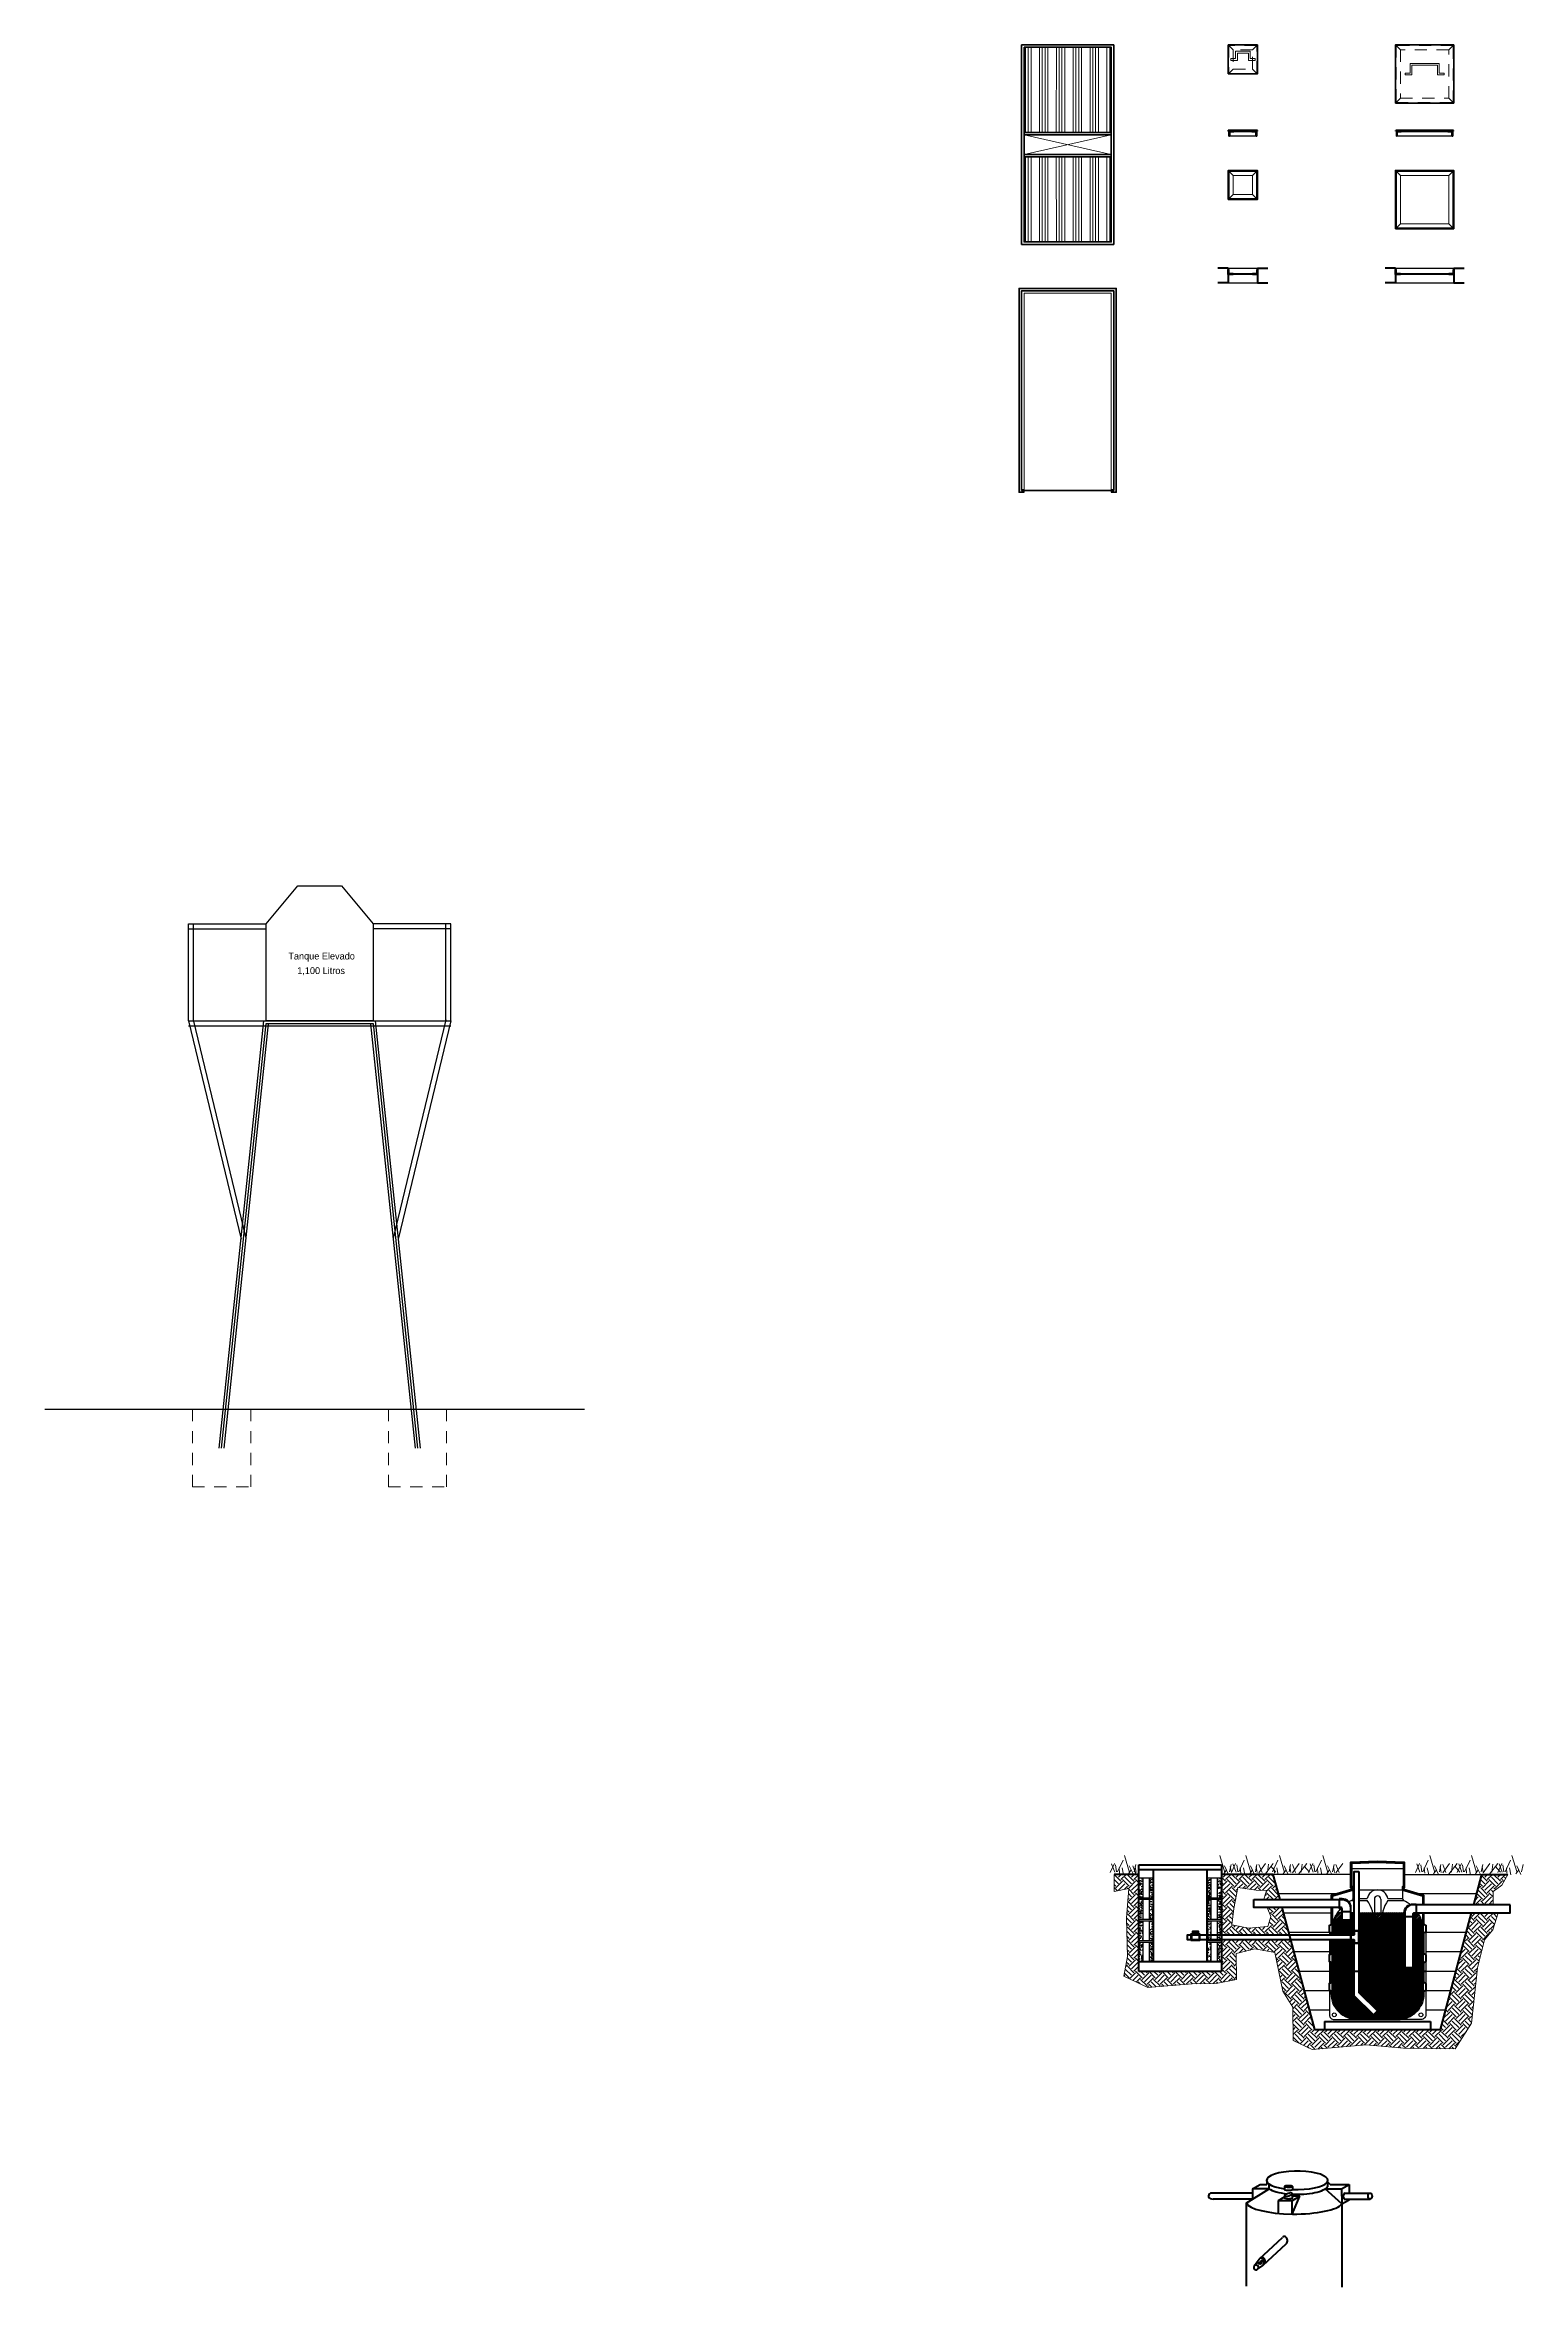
# Model space of a CAD drawing. Header units: millimetres. Extents: x 1147.5 to 1224.1, y 2097.1 to 2139.6.
# Drawn here: x 1188.06 to 1203.27, y 2097.99 to 2121.08 of the extents above; entities that cross this region are included whole.
import ezdxf
from ezdxf.enums import TextEntityAlignment as Align

# ---------------------------------------------------------------- set-up
doc = ezdxf.new("R2010")
doc.units = ezdxf.units.MM
doc.linetypes.add('HIDDEN2', pattern=[0.1875, 0.125, -0.0625])
for name, color, linetype, lineweight in [('1 ACHURADO', 9, 'Continuous', 5), ('1 Cotas', 5, 'Continuous', 9), ('1 MUEBLES', 1, 'Continuous', 35), ('1 PAREDES', 7, 'Continuous', 50), ('1 proyecciones', 8, 'HIDDEN2', 5), ('ACHU', 8, 'Continuous', 5), ('G-achurado', 8, 'Continuous', 0), ('Muebles fijos', 1, 'Continuous', 30), ('paredes', 7, 'Continuous', 40)]:
    doc.layers.add(name, color=color, linetype=linetype, lineweight=lineweight)
doc.layers.add('1 CIMENTACION', color=5, linetype='Continuous')
doc.layers.add('Stock Tanks', color=5, linetype='Continuous')
doc.layers.add('1 view', color=4, linetype='Continuous', lineweight=5, plot=False)
doc.styles.add('RomanS', font='stylu.ttf')

# ---------------------------------------------------------------- blocks, each defined once
blk = doc.blocks.new('bq5')
h = blk.add_hatch()
h.set_pattern_fill('AR-CONC', color=256, scale=0.008)
h.set_pattern_definition([(50, (2.310297, 12.091095), (0.05738081, -0.00502017), [0.006, -0.066]), (355, (2.3103, 12.091095), (-0.0111001, 0.06017537), [0.0048, -0.0528]), (100.45144, (2.31508, 12.090677), (0.0462807, 0.0551552), [0.00509922, -0.05609137]), (46.1842, (2.3103, 12.107095), (0.0853793, -0.01324154), [0.009, -0.099]), (96.6356, (2.31741, 12.10599), (0.07477296, 0.0779295), [0.0076488, -0.0841371]), (351.1842, (2.3103, 12.107095), (0.07477296, 0.0779295), [0.0072, -0.0792]), (21, (2.318297, 12.103095), (0.04775256, -0.03220951), [0.006, -0.066]), (326, (2.3183, 12.103095), (0.01946523, 0.058012), [0.0048, -0.0528]), (71.45144, (2.322277, 12.10041), (0.0672178, 0.0258025), [0.00509922, -0.05609137]), (37.5, (2.310297, 12.091095), (0.00097279, 0.02663151), [0, -0.05216, 0, -0.0536, 0, -0.053]), (7.5, (2.310297, 12.091095), (0.02104556, 0.03155294), [0, -0.03056, 0, -0.05096, 0, -0.0202]), (327.5, (2.292457, 12.091095), (0.042705795, -0.00180439), [0, -0.02, 0, -0.0624, 0, -0.0828]), (317.5, (2.284457, 12.091095), (0.04665489, 0.0080084), [0, -0.026, 0, -0.04144, 0, -0.0588])])
h.paths.add_polyline_path([(0.04, 0.2), (0, 0.2), (0, 0), (0.04, 0)])
h.paths.add_polyline_path([(0.15, 0.2), (0.11, 0.2), (0.11, 0), (0.15, 0)])
for p, q in [((0.15, 0.2), (0, 0.2)), ((0, 0.2), (0, 0)), ((0, 0), (0.15, 0)), ((0.04, 0.2), (0.04, 0)), ((0.11, 0), (0.11, 0.2)), ((0.15, 0), (0.15, 0.2))]:
    blk.add_line(p, q)
blk = doc.blocks.new('*U385')
blk.add_blockref('bq5', (-0.0625, -0.1))
blk = doc.blocks.new('*U386')
at = {"color": 0, "linetype": 'ByBlock', "lineweight": -2, "transparency": 16777216}
for p in [(0, 0.66), (0, 0.44), (0, 0.22), (0, 0)]:
    blk.add_blockref('*U385', p, dxfattribs=at)
blk = doc.blocks.new('*U387')
blk.add_blockref('bq5', (-0.0625, -0.1))
blk = doc.blocks.new('*U388')
at = {"color": 0, "linetype": 'ByBlock', "lineweight": -2, "transparency": 16777216}
for p in [(0, 0.66), (0, 0.44), (0, 0.22), (0, 0)]:
    blk.add_blockref('*U387', p, dxfattribs=at)

msp = doc.modelspace()

# ---------------------------------------------------------------- hatches: boundary and pattern name
at = {"layer": '1 ACHURADO'}
h = msp.add_hatch(dxfattribs=at)
h.set_pattern_fill('ANSI34', color=256, scale=0.0091, angle=45)
h.set_pattern_definition([(90, (-301573.31926, -1566543.45075), (-0.173355, 1e-17), []), (90, (-301573.29037, -1566543.42185), (-0.173355, 1e-17), []), (90, (-301573.26148, -1566543.39296), (-0.173355, 1e-17), []), (90, (-301573.23259, -1566543.36407), (-0.173355, 1e-17), [])])
h.paths.add_polyline_path([(1198.1368, 2121.0542), (1198.1368, 2120.1777), (1199.0352, 2120.1777), (1199.0352, 2121.0542)])
h.paths.add_polyline_path([(1198.1368, 2119.0504), (1199.0352, 2119.0504), (1199.0352, 2119.9269), (1198.1368, 2119.9269)])
at = {"layer": '1 PAREDES'}
h = msp.add_hatch(dxfattribs=at)
h.set_pattern_fill('ANSI31', color=8, scale=0.005)
edge = h.paths.add_edge_path()
edge.add_line((1201.5355, 2101.8482), (1201.4967, 2101.8482))
edge.add_line((1201.4967, 2101.8482), (1201.4967, 2101.7723))
edge.add_line((1201.4967, 2101.7723), (1201.4098, 2101.7723))
edge.add_line((1201.4098, 2101.7723), (1201.4098, 2101.8482))
edge.add_line((1201.4098, 2101.8482), (1201.3628, 2101.8482))
edge.add_arc((1201.6734, 2101.6363), 0.376, 145.68966, 163.95361)
edge.add_line((1201.312, 2101.7402), (1201.5355, 2101.7402))
edge.add_line((1201.5355, 2101.7402), (1201.5355, 2101.8482))
edge = h.paths.add_edge_path()
edge.add_line((1201.7269, 2101.8482), (1201.5818, 2101.8482))
edge.add_line((1201.5818, 2101.8482), (1201.5818, 2101.7402))
edge.add_line((1201.5818, 2101.7402), (1201.7425, 2101.7402))
edge.add_arc((1201.2957, 2101.7308), 0.4469, 1.20299, 15.22901)
edge = h.paths.add_edge_path(flags=17)
edge.add_line((1201.7425, 2101.8482), (1201.7269, 2101.8482))
edge.add_arc((1201.2957, 2101.7308), 0.4469, 1.20299, 15.22901, ccw=False)
edge.add_line((1201.7425, 2101.7402), (1201.7425, 2101.8482))
h.paths.add_polyline_path([(1201.8097, 2101.8482), (1201.7425, 2101.8482), (1201.7425, 2101.7402), (1201.8097, 2101.7402)])
edge = h.paths.add_edge_path()
edge.add_line((1201.8253, 2101.8482), (1201.8097, 2101.8482))
edge.add_line((1201.8097, 2101.8482), (1201.8097, 2101.7402))
edge.add_arc((1202.2566, 2101.7308), 0.4469, 164.77099, 178.80012, ccw=False)
edge = h.paths.add_edge_path()
edge.add_line((1202.0505, 2101.8482), (1201.8253, 2101.8482))
edge.add_arc((1202.2566, 2101.7308), 0.4469, 164.77099, 178.79701)
edge.add_line((1201.8097, 2101.7402), (1202.0555, 2101.7402))
edge.add_line((1202.0555, 2101.7402), (1202.0555, 2101.8065))
edge.add_line((1202.0555, 2101.8065), (1202.0505, 2101.8065))
edge.add_line((1202.0505, 2101.8065), (1202.0505, 2101.8482))
edge = h.paths.add_edge_path()
edge.add_line((1202.1904, 2101.8469), (1202.1715, 2101.8469))
edge.add_line((1202.1715, 2101.8469), (1202.1715, 2101.8419))
edge.add_line((1202.1715, 2101.8419), (1202.1538, 2101.8419))
edge.add_arc((1202.1533, 2101.836), 0.00587, 84.8791, 180)
edge.add_line((1202.1474, 2101.836), (1202.1474, 2101.8065))
edge.add_line((1202.1474, 2101.8065), (1202.1424, 2101.8065))
edge.add_line((1202.1424, 2101.8065), (1202.1424, 2101.7402))
edge.add_line((1202.1424, 2101.7402), (1202.2402, 2101.7402))
edge.add_arc((1201.8789, 2101.6363), 0.376, 16.04666, 34.05724)
h = msp.add_hatch(dxfattribs=at)
h.set_pattern_fill('ANSI31', color=8, scale=0.005)
h.paths.add_polyline_path([(1201.5355, 2101.7402), (1201.312, 2101.7402), (1201.312, 2101.6207), (1201.496, 2101.6207), (1201.496, 2101.6257), (1201.5305, 2101.6257), (1201.5305, 2101.662), (1201.5355, 2101.662)])
h.paths.add_polyline_path([(1201.8097, 2101.2465), (1202.2402, 2101.2465), (1202.2402, 2101.7402), (1202.1424, 2101.7402), (1202.1424, 2101.2842), (1202.0555, 2101.2842), (1202.0555, 2101.7402), (1201.8097, 2101.7402)])
h.paths.add_polyline_path([(1201.7425, 2101.2465), (1201.8097, 2101.2465), (1201.8097, 2101.7402), (1201.7425, 2101.7402)])
h.paths.add_polyline_path([(1201.5818, 2101.2465), (1201.7425, 2101.2465), (1201.7425, 2101.7402), (1201.5818, 2101.7402), (1201.5818, 2101.662), (1201.5868, 2101.662), (1201.5868, 2101.534), (1201.5818, 2101.534)])
h.paths.add_polyline_path([(1201.312, 2101.2465), (1201.5355, 2101.2465), (1201.5355, 2101.534), (1201.5305, 2101.534), (1201.5305, 2101.5636), (1201.496, 2101.5636), (1201.496, 2101.5686), (1201.312, 2101.5686)])
h = msp.add_hatch(dxfattribs=at)
h.set_pattern_fill('NET', color=35, scale=0.005, angle=45)
h.paths.add_polyline_path([(1202.2402, 2101.0165), (1202.2402, 2101.2465), (1201.8097, 2101.2465), (1201.8097, 2100.7565), (1201.9802, 2100.7565, 0.4142136)])
h.paths.add_polyline_path([(1201.8097, 2101.2465), (1201.7425, 2101.2465), (1201.7425, 2100.8692), (1201.7759, 2100.8367), (1201.7425, 2100.8056), (1201.7425, 2100.7565), (1201.7761, 2100.7565), (1201.8097, 2100.7565)])
h.paths.add_polyline_path([(1201.7425, 2101.2465), (1201.5818, 2101.2465), (1201.5818, 2101.0253), (1201.7425, 2100.8692)], flags=17)
h.paths.add_polyline_path([(1201.5355, 2100.9929), (1201.5355, 2101.2465), (1201.312, 2101.2465), (1201.312, 2101.0165, 0.4142136), (1201.572, 2100.7565), (1201.7425, 2100.7565), (1201.7425, 2100.8056), (1201.7325, 2100.7962)])
at = {"layer": 'ACHU'}
h = msp.add_hatch(dxfattribs=at)
h.set_pattern_fill('EARTH', color=256, scale=0.015, angle=45)
h.paths.add_polyline_path([(1200.3248, 2101.1608), (1200.3213, 2101.4283), (1200.5116, 2101.4741), (1200.7195, 2101.4389), (1200.8005, 2101.0412), (1200.9027, 2100.8757), (1200.907, 2100.5329), (1201.1009, 2100.4378), (1201.6577, 2100.4871), (1202.0418, 2100.4519), (1202.5739, 2100.4449), (1202.743, 2100.7088), (1202.803, 2101.2791), (1202.8775, 2101.5692), (1202.962, 2101.6713), (1203.0184, 2101.8469), (1202.7437, 2101.8469), (1202.422, 2100.6465), (1201.1302, 2100.6465), (1200.8831, 2101.5686), (1200.1698, 2101.5686), (1200.1698, 2101.5619), (1200.1698, 2101.2419), (1199.3198, 2101.2419), (1199.3198, 2102.2419), (1199.0654, 2102.2419), (1199.0654, 2102.0654), (1199.2147, 2102.0971), (1199.1901, 2101.7909), (1199.2006, 2101.3967), (1199.1654, 2101.1925), (1199.4121, 2101.0764), (1199.8667, 2101.1151), (1200.1134, 2101.1186)])
h.paths.add_polyline_path([(1200.7941, 2101.901), (1200.6389, 2101.901), (1200.6776, 2101.8084), (1200.6459, 2101.7063), (1200.4486, 2101.6887), (1200.2759, 2101.7239), (1200.297, 2101.8894), (1200.3389, 2102.1077), (1200.5257, 2102.0795), (1200.6314, 2102.076), (1200.6067, 2101.9842), (1200.7718, 2101.9842), (1200.7027, 2102.2419), (1200.1698, 2102.2419), (1200.1698, 2101.6207), (1200.8692, 2101.6207)], flags=17)
h.paths.add_polyline_path([(1203.0537, 2102.1324), (1203.117, 2102.2419), (1202.8495, 2102.2419), (1202.766, 2101.93), (1202.9656, 2101.93), (1202.9656, 2102.0655)])

# ---------------------------------------------------------------- linework, layer by layer
for p, q in [((1200.5264, 2120.1403), (1200.2518, 2120.1403)), ((1200.4819, 2120.1847), (1200.2962, 2120.1847)), ((1202.5437, 2120.1403), (1201.9754, 2120.1403)), ((1202.4992, 2120.1847), (1202.0199, 2120.1847)), ((1200.2391, 2118.7795), (1200.5391, 2118.7795)), ((1201.9596, 2118.7795), (1202.5596, 2118.7795)), ((1200.2391, 2118.6295), (1200.5391, 2118.6295)), ((1200.4883, 2118.7224), (1200.2899, 2118.7224)), ((1200.4883, 2118.716), (1200.2899, 2118.716)), ((1201.9596, 2118.6295), (1202.5596, 2118.6295)), ((1202.5088, 2118.7224), (1202.0104, 2118.7224)), ((1202.5088, 2118.716), (1202.0104, 2118.716)), ((1189.5358, 2111.0293), (1189.5358, 2112.0293)), ((1189.5358, 2112.0293), (1190.3358, 2112.0293)), ((1189.5358, 2111.9785), (1190.3358, 2111.9785)), ((1189.5866, 2111.0293), (1189.5866, 2112.0293)), ((1192.2358, 2112.0293), (1191.4358, 2112.0293)), ((1192.2358, 2111.9785), (1191.4358, 2111.9785)), ((1192.185, 2111.0293), (1192.185, 2112.0293)), ((1192.2358, 2111.0293), (1192.2358, 2112.0293)), ((1189.5358, 2111.0293), (1192.2358, 2111.0293)), ((1189.5358, 2111.0293), (1190.0774, 2108.7821)), ((1189.5358, 2110.9785), (1192.2358, 2110.9785)), ((1189.5852, 2111.0412), (1190.1267, 2108.794)), ((1189.852, 2106.6322), (1190.3129, 2111.0293)), ((1189.8776, 2106.6322), (1190.3358, 2111.0039)), ((1189.9031, 2106.6322), (1190.3611, 2111.0012)), ((1190.3358, 2111.0039), (1191.4358, 2111.0039)), ((1190.3358, 2110.9785), (1191.4358, 2110.9785)), ((1191.4105, 2111.0012), (1191.8685, 2106.6322)), ((1191.4358, 2111.0039), (1191.894, 2106.6322)), ((1191.4587, 2111.0293), (1191.9196, 2106.6322)), ((1192.1864, 2111.0412), (1191.6448, 2108.794)), ((1192.2358, 2111.0293), (1191.6942, 2108.7821)), ((1200.7551, 2102.0465), (1201.3658, 2102.0465)), ((1202.1864, 2102.0465), (1202.7972, 2102.0465)), ((1200.8087, 2101.8465), (1201.302, 2101.8465)), ((1202.272, 2101.8465), (1202.422, 2101.8465)), ((1200.8623, 2101.6465), (1201.2802, 2101.6465)), ((1200.9159, 2101.4465), (1201.2802, 2101.4465)), ((1202.272, 2101.6465), (1202.69, 2101.6465)), ((1202.272, 2101.4465), (1202.6364, 2101.4465)), ((1200.9694, 2101.2465), (1201.2802, 2101.2465)), ((1202.272, 2101.2465), (1202.5828, 2101.2465)), ((1201.023, 2101.0465), (1201.2802, 2101.0465)), ((1202.272, 2101.0465), (1202.5292, 2101.0465)), ((1201.0766, 2100.8465), (1201.2802, 2100.8465)), ((1202.272, 2100.8465), (1202.4756, 2100.8465))]:
    msp.add_line(p, q)
msp.add_lwpolyline([(1190.3358, 2111.0293), (1190.3358, 2112.0293), (1190.6608, 2112.4193), (1191.1108, 2112.4193), (1191.4358, 2112.0293), (1191.4358, 2111.0293), (1190.3358, 2111.0293)])
at = {"layer": '1 ACHURADO'}
for p, q in [((1198.1368, 2119.9523), (1199.0352, 2120.1523)), ((1199.0352, 2119.9523), (1198.1368, 2120.1523))]:
    msp.add_line(p, q, dxfattribs=at)
at = {"layer": '1 Cotas'}
for p, q in [((1200.2454, 2119.7801), (1200.2899, 2119.7357)), ((1200.4883, 2119.7357), (1200.5327, 2119.7801)), ((1201.9659, 2119.7801), (1202.0104, 2119.7357)), ((1202.5088, 2119.7357), (1202.5532, 2119.7801)), ((1200.2454, 2119.4928), (1200.2899, 2119.5373)), ((1200.4883, 2119.5373), (1200.5327, 2119.4928)), ((1201.9659, 2119.1928), (1202.0104, 2119.2373)), ((1202.5088, 2119.2373), (1202.5532, 2119.1928))]:
    msp.add_line(p, q, dxfattribs=at)
at = {"layer": '1 Cotas', "flags": 128}
for points in [[(1200.5154, 2120.9392), (1200.4649, 2120.9392), (1200.4649, 2121.0142), (1200.3149, 2121.0142), (1200.3149, 2120.9392), (1200.2644, 2120.9392), (1200.2644, 2120.9201), (1200.3339, 2120.9201), (1200.3339, 2120.9951), (1200.4458, 2120.9951), (1200.4458, 2120.9201), (1200.5154, 2120.9201)], [(1202.4608, 2120.7892), (1202.4104, 2120.7892), (1202.4104, 2120.8892), (1202.1104, 2120.8892), (1202.1104, 2120.7892), (1202.0599, 2120.7892), (1202.0599, 2120.7701), (1202.1294, 2120.7701), (1202.1294, 2120.8701), (1202.3913, 2120.8701), (1202.3913, 2120.7701), (1202.4608, 2120.7701)]]:
    msp.add_lwpolyline(points, close=True, dxfattribs=at)
at = {"layer": '1 Cotas'}
for points in [[(1200.2899, 2119.5373), (1200.4883, 2119.5373), (1200.4883, 2119.7357), (1200.2899, 2119.7357)], [(1202.0104, 2119.2373), (1202.5088, 2119.2373), (1202.5088, 2119.7357), (1202.0104, 2119.7357)]]:
    msp.add_lwpolyline(points, close=True, dxfattribs=at)
msp.add_lwpolyline([(1199.0352, 2116.4725), (1199.0352, 2118.5217), (1198.1368, 2118.5217), (1198.1368, 2116.4725)], dxfattribs=at)
at = {"layer": '1 Cotas', "flags": 128}
msp.add_lwpolyline([(1198.1368, 2116.4725), (1198.1368, 2116.4925), (1199.0352, 2116.4925)], dxfattribs=at)
at = {"layer": '1 MUEBLES'}
for p, q in [((1198.1368, 2120.1777), (1199.0352, 2120.1777)), ((1198.1368, 2120.1523), (1199.0352, 2120.1523)), ((1198.1368, 2119.9523), (1199.0352, 2119.9523)), ((1198.1368, 2119.9269), (1199.0352, 2119.9269))]:
    msp.add_line(p, q, dxfattribs=at)
for points in [[(1198.1114, 2121.0796), (1199.0606, 2121.0796), (1199.0606, 2119.025), (1198.1114, 2119.025)], [(1198.1368, 2121.0542), (1199.0352, 2121.0542), (1199.0352, 2119.0504), (1198.1368, 2119.0504)], [(1200.2391, 2120.7796), (1200.5391, 2120.7796), (1200.5391, 2121.0796), (1200.2391, 2121.0796)], [(1201.9596, 2120.4796), (1202.5596, 2120.4796), (1202.5596, 2121.0796), (1201.9596, 2121.0796)], [(1200.2391, 2119.4865), (1200.5391, 2119.4865), (1200.5391, 2119.7865), (1200.2391, 2119.7865)], [(1200.2454, 2119.4928), (1200.5327, 2119.4928), (1200.5327, 2119.7801), (1200.2454, 2119.7801)], [(1201.9596, 2119.1865), (1202.5596, 2119.1865), (1202.5596, 2119.7865), (1201.9596, 2119.7865)], [(1201.9659, 2119.1928), (1202.5532, 2119.1928), (1202.5532, 2119.7801), (1201.9659, 2119.7801)], [(1198.1114, 2118.5471), (1199.0606, 2118.5471), (1199.0606, 2116.4925), (1198.1114, 2116.4925)]]:
    msp.add_lwpolyline(points, close=True, dxfattribs=at)
for points in [[(1199.0352, 2116.4725), (1199.086, 2116.4725), (1199.086, 2118.5725), (1198.086, 2118.5725), (1198.086, 2116.4725), (1198.1368, 2116.4725)], [(1199.0352, 2116.4979), (1199.0606, 2116.4979), (1199.0606, 2118.5471), (1198.1114, 2118.5471), (1198.1114, 2116.4979), (1198.1368, 2116.4979)]]:
    msp.add_lwpolyline(points, dxfattribs=at)
at = {"layer": '1 PAREDES'}
for p, q in [((1200.5391, 2120.1974), (1200.2391, 2120.1974)), ((1200.2391, 2120.1911), (1200.2391, 2120.1974)), ((1200.5391, 2120.1911), (1200.2391, 2120.1911)), ((1200.5391, 2120.1911), (1200.2391, 2120.1911)), ((1200.2962, 2120.1911), (1200.2454, 2120.1911)), ((1200.2454, 2120.1911), (1200.2454, 2120.1403)), ((1200.2518, 2120.1403), (1200.2454, 2120.1403)), ((1200.2962, 2120.1847), (1200.2518, 2120.1847)), ((1200.2518, 2120.1847), (1200.2518, 2120.1403)), ((1200.2962, 2120.1847), (1200.2962, 2120.1911)), ((1200.4819, 2120.1847), (1200.4819, 2120.1911)), ((1200.5264, 2120.1847), (1200.4819, 2120.1847)), ((1200.5264, 2120.1403), (1200.5264, 2120.1847)), ((1200.5327, 2120.1403), (1200.5264, 2120.1403)), ((1200.5327, 2120.1403), (1200.5327, 2120.1911)), ((1200.5327, 2120.1911), (1200.5391, 2120.1911)), ((1200.5391, 2120.1911), (1200.5391, 2120.1974)), ((1202.5564, 2120.1974), (1201.9627, 2120.1974)), ((1201.9627, 2120.1911), (1201.9627, 2120.1974)), ((1202.5564, 2120.1911), (1201.9627, 2120.1911)), ((1202.5564, 2120.1911), (1201.9627, 2120.1911)), ((1202.0199, 2120.1911), (1201.9691, 2120.1911)), ((1201.9691, 2120.1911), (1201.9691, 2120.1403)), ((1201.9754, 2120.1403), (1201.9691, 2120.1403)), ((1202.0199, 2120.1847), (1201.9754, 2120.1847)), ((1201.9754, 2120.1847), (1201.9754, 2120.1403)), ((1202.0199, 2120.1847), (1202.0199, 2120.1911)), ((1202.4992, 2120.1847), (1202.4992, 2120.1911)), ((1202.5437, 2120.1847), (1202.4992, 2120.1847)), ((1202.5437, 2120.1403), (1202.5437, 2120.1847)), ((1202.55, 2120.1403), (1202.5437, 2120.1403)), ((1202.55, 2120.1403), (1202.55, 2120.1911)), ((1202.55, 2120.1911), (1202.5564, 2120.1911)), ((1202.5564, 2120.1911), (1202.5564, 2120.1974)), ((1200.2391, 2118.7795), (1200.1319, 2118.7795)), ((1200.2391, 2118.7795), (1200.2391, 2118.6295)), ((1200.2454, 2118.7668), (1200.2391, 2118.7668)), ((1200.2391, 2118.716), (1200.2391, 2118.7668)), ((1200.2454, 2118.7224), (1200.2454, 2118.7668)), ((1200.5327, 2118.7668), (1200.5327, 2118.7224)), ((1200.5391, 2118.7668), (1200.5327, 2118.7668)), ((1200.5391, 2118.7795), (1200.6462, 2118.7795)), ((1200.5391, 2118.7795), (1200.5391, 2118.6295)), ((1200.5391, 2118.7668), (1200.5391, 2118.716)), ((1201.9596, 2118.7795), (1201.8524, 2118.7795)), ((1201.9596, 2118.7795), (1201.9596, 2118.6295)), ((1201.9659, 2118.7668), (1201.9596, 2118.7668)), ((1201.9596, 2118.716), (1201.9596, 2118.7668)), ((1201.9659, 2118.7224), (1201.9659, 2118.7668)), ((1202.5532, 2118.7668), (1202.5532, 2118.7224)), ((1202.5596, 2118.7668), (1202.5532, 2118.7668)), ((1202.5596, 2118.7795), (1202.6667, 2118.7795)), ((1202.5596, 2118.7795), (1202.5596, 2118.6295)), ((1202.5596, 2118.7668), (1202.5596, 2118.716)), ((1200.2391, 2118.6295), (1200.1327, 2118.6295)), ((1200.2899, 2118.716), (1200.2391, 2118.716)), ((1200.2899, 2118.7224), (1200.2454, 2118.7224)), ((1200.2899, 2118.7224), (1200.2899, 2118.716)), ((1200.5327, 2118.7224), (1200.4883, 2118.7224)), ((1200.4883, 2118.7224), (1200.4883, 2118.716)), ((1200.5391, 2118.716), (1200.4883, 2118.716)), ((1200.5391, 2118.6295), (1200.6455, 2118.6295)), ((1201.9596, 2118.6295), (1201.8532, 2118.6295)), ((1202.0104, 2118.716), (1201.9596, 2118.716)), ((1202.0104, 2118.7224), (1201.9659, 2118.7224)), ((1202.0104, 2118.7224), (1202.0104, 2118.716)), ((1202.5532, 2118.7224), (1202.5088, 2118.7224)), ((1202.5088, 2118.7224), (1202.5088, 2118.716)), ((1202.5596, 2118.716), (1202.5088, 2118.716)), ((1202.5596, 2118.6295), (1202.666, 2118.6295)), ((1199.3198, 2101.2419), (1199.3198, 2102.3419)), ((1199.3198, 2102.3419), (1200.1698, 2102.3419)), ((1200.1698, 2102.3419), (1200.1698, 2101.2419)), ((1199.3198, 2102.2419), (1199.0654, 2102.2419)), ((1199.3198, 2102.2919), (1200.1698, 2102.2919)), ((1199.4698, 2101.3419), (1199.4698, 2102.2919)), ((1200.0198, 2102.2919), (1200.0198, 2101.3419)), ((1200.7027, 2102.2419), (1200.1698, 2102.2419)), ((1200.7718, 2101.9842), (1200.7027, 2102.2419)), ((1202.766, 2101.93), (1202.8495, 2102.2419)), ((1202.8495, 2102.2419), (1203.117, 2102.2419)), ((1201.1302, 2100.6465), (1200.7941, 2101.901)), ((1202.422, 2100.6465), (1202.7437, 2101.8469)), ((1199.8907, 2101.638), (1199.8907, 2101.6257)), ((1199.9107, 2101.638), (1199.9107, 2101.6257)), ((1200.1698, 2101.3419), (1199.3198, 2101.3419)), ((1200.1698, 2101.2419), (1199.3198, 2101.2419)), ((1201.2802, 2101.2465), (1202.272, 2101.2465)), ((1201.2302, 2100.7265), (1202.322, 2100.7265)), ((1201.2302, 2100.7265), (1201.2302, 2100.6465)), ((1201.7425, 2100.8056), (1201.7425, 2100.7565)), ((1202.322, 2100.7265), (1202.322, 2100.6465)), ((1201.1302, 2100.6465), (1202.422, 2100.6465))]:
    msp.add_line(p, q, dxfattribs=at)
for points in [[(1201.302, 2101.9842), (1201.302, 2102.0274), (1201.5113, 2102.0899), (1201.5113, 2102.1025), (1201.5013, 2102.1025), (1201.5013, 2102.3667), (1201.7757, 2102.377)], [(1201.312, 2101.9842), (1201.312, 2102.0199), (1201.5213, 2102.0825), (1201.5213, 2102.1125), (1201.5113, 2102.1125), (1201.5113, 2102.357), (1201.7761, 2102.367), (1202.041, 2102.357), (1202.041, 2102.1125), (1202.031, 2102.1125), (1202.031, 2102.0825), (1202.2402, 2102.0199), (1202.2402, 2101.93)], [(1201.7765, 2102.377), (1202.051, 2102.3667), (1202.051, 2102.1025), (1202.041, 2102.1025), (1202.041, 2102.0899), (1202.2502, 2102.0274), (1202.2502, 2101.93)], [(1201.312, 2101.6207), (1201.312, 2101.901)]]:
    msp.add_lwpolyline(points, dxfattribs=at)
for points in [[(1201.5818, 2102.2723), (1201.5818, 2101.0253), (1201.7759, 2100.8367), (1201.7325, 2100.7962), (1201.5355, 2100.9929), (1201.5355, 2101.5686), (1199.8196, 2101.5686), (1199.8196, 2101.6207), (1201.5355, 2101.6207), (1201.5355, 2102.2723)], [(1199.8702, 2101.638), (1199.9312, 2101.638), (1199.9312, 2101.653), (1199.8702, 2101.653)], [(1201.5305, 2101.662), (1201.5305, 2101.6257), (1201.496, 2101.6257), (1201.496, 2101.5636), (1201.5305, 2101.5636), (1201.5305, 2101.534), (1201.5868, 2101.534), (1201.5868, 2101.662)], [(1201.5355, 2101.657), (1201.5355, 2101.6207), (1201.501, 2101.6207), (1201.501, 2101.5686), (1201.5355, 2101.5686), (1201.5355, 2101.539), (1201.5818, 2101.539), (1201.5818, 2101.657)], [(1199.854, 2101.5636), (1199.9474, 2101.5636), (1199.9474, 2101.6257), (1199.854, 2101.6257)], [(1199.859, 2101.5686), (1199.9424, 2101.5686), (1199.9424, 2101.6207), (1199.859, 2101.6207)]]:
    msp.add_lwpolyline(points, close=True, dxfattribs=at)
for points in [[(1200.5038, 2101.9842), (1201.383, 2101.9842), (1201.4113, 2101.9842, -0.403809), (1201.4967, 2101.9017), (1201.4967, 2101.7723), (1201.4098, 2101.7723), (1201.4098, 2101.8902, 0.4335824), (1201.3982, 2101.901), (1200.5038, 2101.901), (1200.5038, 2101.9842)], [(1201.302, 2101.6207), (1201.302, 2101.6337, 0.4142136), (1201.297, 2101.6387), (1201.2852, 2101.6437, -0.4142136), (1201.2802, 2101.6487), (1201.2802, 2101.716, -0.4142136), (1201.2852, 2101.721), (1201.297, 2101.726, 0.4142136), (1201.302, 2101.731), (1201.302, 2101.901)], [(1203.1408, 2101.93), (1202.1692, 2101.93), (1202.141, 2101.93, 0.403809), (1202.0555, 2101.8476), (1202.0555, 2101.2842), (1202.1424, 2101.2842), (1202.1424, 2101.836, -0.4335824), (1202.154, 2101.8469), (1203.1408, 2101.8469), (1203.1408, 2101.93)], [(1202.2502, 2101.8469), (1202.2502, 2101.731, 0.4142136), (1202.2552, 2101.726), (1202.267, 2101.721, -0.4142136), (1202.272, 2101.716), (1202.272, 2101.6487, -0.4142136), (1202.267, 2101.6437), (1202.2552, 2101.6387, 0.4142136), (1202.2502, 2101.6337), (1202.2502, 2101.4286, 0.4142136), (1202.2552, 2101.4236), (1202.267, 2101.4186, -0.4142136), (1202.272, 2101.4136), (1202.272, 2101.3464, -0.4142136), (1202.267, 2101.3414), (1202.2552, 2101.3364, 0.4142136), (1202.2502, 2101.3314), (1202.2502, 2101.1335, 0.4142136), (1202.2552, 2101.1285), (1202.267, 2101.1235, -0.4142136), (1202.272, 2101.1185), (1202.272, 2101.0512, -0.4142136), (1202.267, 2101.0462), (1202.2552, 2101.0412, 0.4142136), (1202.2502, 2101.0362), (1202.2502, 2101.0165, -0.4142136), (1201.9802, 2100.7465), (1201.7761, 2100.7465), (1201.572, 2100.7465, -0.4142136), (1201.302, 2101.0165), (1201.302, 2101.0362, 0.4142136), (1201.297, 2101.0412), (1201.2852, 2101.0462, -0.4142136), (1201.2802, 2101.0512), (1201.2802, 2101.1185, -0.4142136), (1201.2852, 2101.1235), (1201.297, 2101.1285, 0.4142136), (1201.302, 2101.1335), (1201.302, 2101.3314, 0.4142136), (1201.297, 2101.3364), (1201.2852, 2101.3414, -0.4142136), (1201.2802, 2101.3464), (1201.2802, 2101.4136, -0.4142136), (1201.2852, 2101.4186), (1201.297, 2101.4236, 0.4142136), (1201.302, 2101.4286), (1201.302, 2101.5686)], [(1202.2402, 2101.8469), (1202.2402, 2101.0165, -0.4142136), (1201.9802, 2100.7565), (1201.7761, 2100.7565), (1201.572, 2100.7565, -0.4142136), (1201.312, 2101.0165), (1201.312, 2101.5686)]]:
    msp.add_lwpolyline(points, format="xyb", dxfattribs=at)
for points in [[(1201.3807, 2101.9892), (1201.3807, 2101.896), (1201.3984, 2101.896, -0.4406403), (1201.4048, 2101.8902), (1201.4048, 2101.8607), (1201.5017, 2101.8607), (1201.5017, 2101.9017, 0.4243902), (1201.4112, 2101.9892)], [(1202.1715, 2101.935), (1202.1715, 2101.8419), (1202.1538, 2101.8419, 0.4406403), (1202.1474, 2101.836), (1202.1474, 2101.8065), (1202.0505, 2101.8065), (1202.0505, 2101.8476, -0.4243902), (1202.1411, 2101.935)]]:
    msp.add_lwpolyline(points, format="xyb", close=True, dxfattribs=at)
at = {"layer": '1 proyecciones'}
for p, q in [((1200.2454, 2121.0733), (1200.2899, 2121.0288)), ((1200.4883, 2121.0288), (1200.5327, 2121.0733)), ((1201.9659, 2121.0733), (1202.0104, 2121.0288)), ((1202.5088, 2121.0288), (1202.5532, 2121.0733)), ((1200.2454, 2120.786), (1200.2899, 2120.8304)), ((1200.5327, 2120.786), (1200.4883, 2120.8304)), ((1201.9659, 2120.486), (1202.0104, 2120.5304)), ((1202.5532, 2120.486), (1202.5088, 2120.5304))]:
    msp.add_line(p, q, dxfattribs=at)
for points in [[(1200.2454, 2120.786), (1200.5327, 2120.786), (1200.5327, 2121.0733), (1200.2454, 2121.0733)], [(1201.9659, 2120.486), (1202.5532, 2120.486), (1202.5532, 2121.0733), (1201.9659, 2121.0733)], [(1200.2899, 2120.8304), (1200.4883, 2120.8304), (1200.4883, 2121.0288), (1200.2899, 2121.0288)], [(1202.0104, 2120.5304), (1202.5088, 2120.5304), (1202.5088, 2121.0288), (1202.0104, 2121.0288)], [(1189.5776, 2106.2322), (1190.1776, 2106.2322), (1190.1776, 2107.0322), (1189.5776, 2107.0322)], [(1191.594, 2106.2322), (1192.194, 2106.2322), (1192.194, 2107.0322), (1191.594, 2107.0322)]]:
    msp.add_lwpolyline(points, close=True, dxfattribs=at)
at = {"layer": '1 view'}
for points in [[(1199.0654, 2102.2419), (1199.0654, 2102.0654), (1199.2147, 2102.0971)], [(1202.9656, 2101.93), (1202.9656, 2102.0655), (1203.0537, 2102.1324), (1203.117, 2102.2419)], [(1199.2147, 2102.0971), (1199.1901, 2101.7909), (1199.2006, 2101.3967), (1199.1654, 2101.1925), (1199.4121, 2101.0764), (1199.8667, 2101.1151), (1200.1134, 2101.1186), (1200.3248, 2101.1608), (1200.3213, 2101.4283), (1200.5116, 2101.4741), (1200.7195, 2101.4389), (1200.8005, 2101.0412), (1200.9027, 2100.8757), (1200.907, 2100.5329), (1201.1009, 2100.4378), (1201.6577, 2100.4871), (1202.0418, 2100.4519), (1202.5739, 2100.4449), (1202.743, 2100.7088), (1202.803, 2101.2791), (1202.8775, 2101.5692), (1202.962, 2101.6713), (1203.0184, 2101.8469)], [(1200.2759, 2101.7239), (1200.297, 2101.8894), (1200.297, 2101.8894), (1200.3389, 2102.1077), (1200.5257, 2102.0795), (1200.6314, 2102.076), (1200.6067, 2101.9842)], [(1200.2759, 2101.7239), (1200.4486, 2101.6887), (1200.6459, 2101.7063), (1200.6776, 2101.8084), (1200.6389, 2101.901)]]:
    msp.add_lwpolyline(points, dxfattribs=at)
at = {"layer": 'G-achurado'}
for p, q in [((1199.0243, 2102.2615), (1199.0666, 2102.3533)), ((1199.071, 2102.2654), (1199.0388, 2102.3506)), ((1199.1001, 2102.2673), (1199.1556, 2102.3891)), ((1199.2235, 2102.2631), (1199.1712, 2102.4376)), ((1199.2706, 2102.2684), (1199.2862, 2102.3443)), ((1200.2045, 2102.2631), (1200.1522, 2102.4376)), ((1200.2516, 2102.2684), (1200.2672, 2102.3443)), ((1200.2723, 2102.2615), (1200.3147, 2102.3533)), ((1200.319, 2102.2654), (1200.2868, 2102.3506)), ((1200.3481, 2102.2673), (1200.4036, 2102.3891)), ((1200.4715, 2102.2631), (1200.4192, 2102.4376)), ((1200.5186, 2102.2684), (1200.5342, 2102.3443)), ((1200.5532, 2102.2576), (1200.6231, 2102.3533)), ((1200.5862, 2102.2615), (1200.5541, 2102.3453)), ((1200.6173, 2102.2459), (1200.7028, 2102.3546)), ((1200.6426, 2102.2634), (1200.6537, 2102.348)), ((1200.6937, 2102.2673), (1200.7492, 2102.3891)), ((1200.8171, 2102.2631), (1200.7648, 2102.4376)), ((1200.8642, 2102.2684), (1200.8798, 2102.3443)), ((1200.8988, 2102.2576), (1200.9687, 2102.3533)), ((1200.9318, 2102.2615), (1200.8997, 2102.3453)), ((1200.9629, 2102.2459), (1201.0484, 2102.3546)), ((1200.9882, 2102.2634), (1200.9993, 2102.348)), ((1201.0659, 2102.2615), (1201.1083, 2102.3533)), ((1201.1126, 2102.2654), (1201.0804, 2102.3506)), ((1201.1417, 2102.2673), (1201.1972, 2102.3891)), ((1201.2651, 2102.2631), (1201.2128, 2102.4376)), ((1201.3122, 2102.2684), (1201.3278, 2102.3443)), ((1201.3468, 2102.2576), (1201.4167, 2102.3533)), ((1201.3798, 2102.2615), (1201.3477, 2102.3453)), ((1202.1656, 2102.2615), (1202.2079, 2102.3533)), ((1202.2123, 2102.2654), (1202.1801, 2102.3506)), ((1202.2414, 2102.2673), (1202.2969, 2102.3891)), ((1202.3648, 2102.2631), (1202.3125, 2102.4376)), ((1202.4119, 2102.2684), (1202.4275, 2102.3443)), ((1202.4464, 2102.2576), (1202.5164, 2102.3533)), ((1202.4795, 2102.2615), (1202.4474, 2102.3453)), ((1202.5106, 2102.2459), (1202.5961, 2102.3546)), ((1202.5359, 2102.2634), (1202.5469, 2102.348)), ((1202.5962, 2102.2615), (1202.6385, 2102.3533)), ((1202.6428, 2102.2654), (1202.6107, 2102.3506)), ((1202.672, 2102.2673), (1202.7274, 2102.3891)), ((1202.7954, 2102.2631), (1202.7431, 2102.4376)), ((1202.8425, 2102.2684), (1202.8581, 2102.3443)), ((1202.8624, 2102.2576), (1202.9324, 2102.3533)), ((1202.9266, 2102.2459), (1203.0121, 2102.3546)), ((1202.9519, 2102.2634), (1202.9629, 2102.348)), ((1203.0122, 2102.2615), (1203.0545, 2102.3533)), ((1203.0588, 2102.2654), (1203.0267, 2102.3506)), ((1203.088, 2102.2673), (1203.1434, 2102.3891)), ((1203.2114, 2102.2631), (1203.1591, 2102.4376)), ((1203.2585, 2102.2684), (1203.2741, 2102.3443)), ((1199.0885, 2102.2673), (1199.0786, 2102.3414)), ((1199.1196, 2102.2557), (1199.1144, 2102.3082)), ((1199.1604, 2102.2382), (1199.1463, 2102.3095)), ((1199.2113, 2102.2475), (1199.2409, 2102.2903)), ((1199.2619, 2102.2422), (1199.2199, 2102.3304)), ((1199.2871, 2102.2456), (1199.255, 2102.3294)), ((1199.2898, 2102.2631), (1199.2792, 2102.3234)), ((1200.1923, 2102.2475), (1200.2218, 2102.2903)), ((1200.2429, 2102.2422), (1200.2009, 2102.3304)), ((1200.2708, 2102.2631), (1200.2602, 2102.3234)), ((1200.3365, 2102.2673), (1200.3266, 2102.3414)), ((1200.3676, 2102.2557), (1200.3624, 2102.3082)), ((1200.4084, 2102.2382), (1200.3943, 2102.3095)), ((1200.4593, 2102.2475), (1200.4889, 2102.2903)), ((1200.5099, 2102.2422), (1200.4679, 2102.3304)), ((1200.5378, 2102.2631), (1200.5272, 2102.3234)), ((1200.7301, 2102.2654), (1200.6762, 2102.3281)), ((1200.7132, 2102.2557), (1200.708, 2102.3082)), ((1200.754, 2102.2382), (1200.7399, 2102.3095)), ((1200.8049, 2102.2475), (1200.8345, 2102.2903)), ((1200.8555, 2102.2422), (1200.8135, 2102.3304)), ((1200.8834, 2102.2631), (1200.8728, 2102.3234)), ((1201.0757, 2102.2654), (1201.0218, 2102.3281)), ((1201.1301, 2102.2673), (1201.1202, 2102.3414)), ((1201.1612, 2102.2557), (1201.156, 2102.3082)), ((1201.202, 2102.2382), (1201.1879, 2102.3095)), ((1201.2529, 2102.2475), (1201.2825, 2102.2903)), ((1201.3035, 2102.2422), (1201.2616, 2102.3304)), ((1201.3314, 2102.2631), (1201.3208, 2102.3234)), ((1202.2298, 2102.2673), (1202.2199, 2102.3414)), ((1202.2609, 2102.2557), (1202.2557, 2102.3082)), ((1202.3017, 2102.2382), (1202.2876, 2102.3095)), ((1202.3526, 2102.2475), (1202.3822, 2102.2903)), ((1202.4032, 2102.2422), (1202.3612, 2102.3304)), ((1202.4311, 2102.2631), (1202.4205, 2102.3234)), ((1202.6234, 2102.2654), (1202.5695, 2102.3281)), ((1202.6603, 2102.2673), (1202.6505, 2102.3414)), ((1202.6915, 2102.2557), (1202.6863, 2102.3082)), ((1202.7323, 2102.2382), (1202.7182, 2102.3095)), ((1202.7832, 2102.2475), (1202.8127, 2102.2903)), ((1202.8338, 2102.2422), (1202.7918, 2102.3304)), ((1202.8616, 2102.2631), (1202.8511, 2102.3234)), ((1203.0394, 2102.2654), (1202.9855, 2102.3281)), ((1203.0763, 2102.2673), (1203.0665, 2102.3414)), ((1203.1075, 2102.2557), (1203.1023, 2102.3082)), ((1203.1483, 2102.2382), (1203.1342, 2102.3095)), ((1203.1992, 2102.2475), (1203.2287, 2102.2903)), ((1203.2498, 2102.2422), (1203.2078, 2102.3304))]:
    msp.add_line(p, q, dxfattribs=at)
at = {"layer": 'Muebles fijos'}
for p, q in [((1201.5013, 2102.2419), (1200.7027, 2102.2419)), ((1201.5113, 2102.3025), (1202.041, 2102.3025)), ((1202.051, 2102.2419), (1202.8495, 2102.2419)), ((1201.51, 2101.9749), (1201.5355, 2101.9749)), ((1201.5213, 2102.0825), (1201.5355, 2102.0825)), ((1201.5213, 2101.9929), (1201.5355, 2101.9929)), ((1201.5818, 2102.0825), (1202.031, 2102.0825)), ((1201.5818, 2101.9929), (1201.6701, 2101.9929)), ((1201.5818, 2101.9749), (1201.6701, 2101.9749)), ((1201.7425, 2101.9863), (1201.7425, 2100.8692)), ((1201.8097, 2101.9863), (1201.8097, 2100.7565)), ((1201.8822, 2101.9929), (1202.031, 2101.9929)), ((1201.8822, 2101.9749), (1202.0423, 2101.9749)), ((1202.031, 2102.0825), (1202.031, 2101.9929)), ((1201.312, 2101.7402), (1201.5355, 2101.7402)), ((1201.3628, 2101.8482), (1201.4098, 2101.8482)), ((1201.4967, 2101.8482), (1201.5355, 2101.8482)), ((1201.5818, 2101.8482), (1202.0505, 2101.8476)), ((1201.5818, 2101.7402), (1202.0555, 2101.7402)), ((1202.1424, 2101.7402), (1202.2402, 2101.7402))]:
    msp.add_line(p, q, dxfattribs=at)
for points in [[(1201.4047, 2101.8994, 0.1243524), (1201.312, 2101.7402)], [(1201.5213, 2102.0825), (1201.5213, 2101.9929, -0.2878924), (1201.51, 2101.9749, 0.0265594), (1201.475, 2101.9557, 0.0265594)], [(1201.2802, 2101.5686), (1201.2802, 2100.7965, 0.4142136), (1201.3302, 2100.7465), (1201.572, 2100.7465)], [(1202.272, 2101.6487), (1202.272, 2100.7965, -0.4142136), (1202.222, 2100.7465), (1201.9802, 2100.7465)]]:
    msp.add_lwpolyline(points, format="xyb", dxfattribs=at)
msp.add_lwpolyline([(1201.2802, 2101.6487), (1201.2802, 2101.6207)], dxfattribs=at)
for centre in [(1201.3302, 2100.7965), (1202.222, 2100.7965)]:
    msp.add_circle(centre, 0.02, dxfattribs=at)
for centre, radius, start, end in [((1201.7761, 2101.9749), 0.1076, 9.63877, 170.36086), ((1201.2957, 2101.7308), 0.4469, 1.20299, 33.10392), ((1201.7761, 2101.9863), 0.0336, 0, 180), ((1202.2566, 2101.7308), 0.4469, 146.89608, 178.79701), ((1202.051, 2101.9929), 0.02, 180, 244.23925), ((1201.8789, 2101.6363), 0.376, 50.58396, 64.23925), ((1201.8789, 2101.6363), 0.376, 16.04666, 34.05724)]:
    msp.add_arc(centre, radius, start, end, dxfattribs=at)
at = {"layer": 'paredes'}
for p, q in [((1200.4897, 2098.9616), (1200.0572, 2098.9595)), ((1200.4897, 2098.8992), (1200.0826, 2098.8992)), ((1200.423, 2098.8586), (1200.6583, 2099.0062)), ((1200.4897, 2099.0062), (1200.5677, 2099.0503)), ((1200.4897, 2099.0062), (1200.4897, 2098.9004)), ((1200.6583, 2099.0062), (1200.4897, 2099.0062)), ((1200.5677, 2099.0503), (1200.6367, 2099.0503)), ((1200.6367, 2099.0797), (1200.6367, 2099.0503)), ((1200.6583, 2099.0062), (1200.6583, 2099.0558)), ((1200.7563, 2098.7497), (1200.7563, 2098.8857)), ((1200.7569, 2098.8857), (1200.8194, 2098.9211)), ((1200.7569, 2098.8857), (1200.8986, 2098.8857)), ((1200.8193, 2099.0294), (1200.8193, 2098.9931)), ((1200.8194, 2098.9332), (1200.8194, 2098.9082)), ((1200.8981, 2098.9565), (1200.8981, 2098.9094)), ((1200.9766, 2098.9299), (1200.8981, 2098.9299)), ((1200.8984, 2098.7451), (1200.9766, 2098.9299)), ((1200.8984, 2098.7451), (1200.8984, 2098.8857)), ((1200.8986, 2098.8857), (1200.9766, 2098.9299)), ((1200.8993, 2099.0286), (1200.8993, 2098.993)), ((1200.9192, 2098.9974), (1200.9192, 2098.9977)), ((1201.2371, 2099.0062), (1201.4056, 2099.0062)), ((1201.4077, 2098.8497), (1201.2371, 2099.0062)), ((1201.2591, 2099.0769), (1201.2591, 2099.0261)), ((1201.2881, 2099.0503), (1201.2591, 2099.0769)), ((1201.2881, 2099.0503), (1201.4836, 2099.0503)), ((1201.4056, 2099.0062), (1201.4836, 2099.0503)), ((1201.4056, 2099.0062), (1201.4077, 2098.8497)), ((1201.4077, 2098.8497), (1201.4836, 2098.8927)), ((1201.4335, 2098.8992), (1201.6983, 2098.8992)), ((1201.4391, 2098.9616), (1201.6983, 2098.9616)), ((1201.4836, 2099.0503), (1201.4836, 2098.9616)), ((1201.4836, 2098.8992), (1201.4836, 2098.8927)), ((1200.423, 2098.8586), (1200.423, 2098.0011)), ((1201.4077, 2098.8497), (1201.4077, 2097.9922)), ((1200.556, 2098.2805), (1200.7974, 2098.5051)), ((1200.5988, 2098.2199), (1200.835, 2098.4387)), ((1200.5072, 2098.2127), (1200.556, 2098.2805)), ((1200.541, 2098.1757), (1200.5947, 2098.2154)), ((1200.5446, 2098.2319), (1200.5873, 2098.2719)), ((1200.5548, 2098.2265), (1200.5473, 2098.2345)), ((1200.5941, 2098.2638), (1200.5548, 2098.2265)), ((1200.5844, 2098.2546), (1200.5844, 2098.2487)), ((1200.5873, 2098.2719), (1200.5941, 2098.2638))]:
    msp.add_line(p, q, dxfattribs=at)
for centre, radius, start, end in [((1201.4655, 2098.9277), 0.0429, 127.94587, 221.71888), ((1200.526, 2098.1959), 0.0251, 138.22157, 308.34078), ((1200.5695, 2098.2479), 0.0149, 244.53855, 3.34937)]:
    msp.add_arc(centre, radius, start, end, dxfattribs=at)
for centre, major_axis, ratio, start_param, end_param in [((1200.9486, 2099.0922), (0.3147, 0), 0.3003624, 4.5550371, 10.5719545), ((1200.0831, 2098.9319), (0.0482, 0.0003), 0.6797625, 2.1325946, 4.6989577), ((1200.9486, 2099.0426), (0.3147, 0), 0.3003624, 3.5374073, 4.376604), ((1200.9486, 2099.0426), (0.3147, 0), 0.3003624, 4.5384014, 6.1206888), ((1200.9486, 2099.0602), (0.3147, 0), 0.3003624, 6.4456818, 6.453107), ((1200.9192, 2098.8713), (-0.4958, 0), 0.2544363, 0.0886572, 2.9696499), ((1200.8162, 2098.4719), (0.0004, 0.041), 0.7826575, 3.7780371, 6.964622), ((1200.5258, 2098.1957), (-0.0178, 0.0178), 1, 3.0097451, 6.3267073), ((1200.5759, 2098.2485), (0.0004, 0.041), 0.7826575, 3.7780371, 6.964622), ((1200.5858, 2098.2584), (0.0004, 0.041), 0.7826575, 3.7780371, 6.964622)]:
    msp.add_ellipse(centre, major_axis=major_axis, ratio=ratio, start_param=start_param, end_param=end_param, dxfattribs=at)
at = {"layer": 'paredes', "extrusion": (0, 0, -1)}
for centre, major_axis, ratio, start_param, end_param in [((1200.8582, 2098.9449), (0.0395, 0.0122), 0.2995515, -1.5707963, 4.712389), ((1200.8593, 2098.9075), (0.0401, 0), 0.1936911, -0.2504904, 3.2312626), ((1200.8593, 2098.9935), (0.0401, 0), 0.1936911, -0.0645716, 3.1868577), ((1200.8593, 2099.0291), (0.0401, 0), 0.1936911, -1.5707963, 4.712389)]:
    msp.add_ellipse(centre, major_axis=major_axis, ratio=ratio, start_param=start_param, end_param=end_param, dxfattribs=at)
at = {"layer": 'paredes'}
msp.add_ellipse((1201.6983, 2098.9304), major_axis=(0, -0.0312), ratio=0.6704255, dxfattribs=at)
at = {"layer": 'Stock Tanks'}
msp.add_line((1188.0582, 2107.0322), (1193.6143, 2107.0322), dxfattribs=at)

# ---------------------------------------------------------------- block references
for name, p in [('*U388', (1199.3823, 2101.4419)), ('*U386', (1200.0823, 2101.4419))]:
    msp.add_blockref(name, p)

# ---------------------------------------------------------------- texts
at = {"layer": '1 CIMENTACION', "color": 7, "lineweight": 13, "ltscale": 3.5, "style": 'RomanS'}
for s, p in [('Tanque Elevado', (1190.9067, 2111.6976)), ('1,100 Litros', (1190.9016, 2111.5473))]:
    msp.add_text(s, height=0.070312, dxfattribs=at).set_placement(p, align=Align.MIDDLE_CENTER)

doc.saveas('drawing.dxf')
